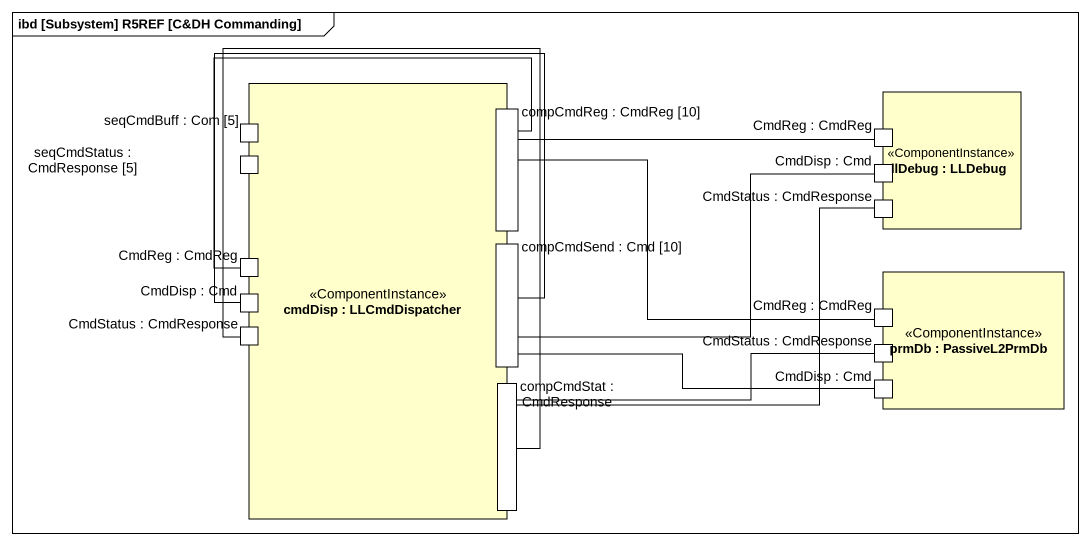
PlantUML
@startuml
mainframe ibd [Subsystem] R5REF [C&DH Commanding]
rectangle "cmdDisp : LLCmdDispatcher" as cmdDisp <<ComponentInstance>> {
  port "seqCmdBuff : Com [5]" as seqCmdBuff_Com_5
  port "compCmdReg : CmdReg [10]" as compCmdReg_CmdReg_10
  port "seqCmdStatus : CmdResponse [5]" as seqCmdStatus_CmdResponse_5
  port "CmdReg : CmdReg" as CmdReg_CmdReg_2
  port "compCmdSend : Cmd [10]" as compCmdSend_Cmd_10
  port "CmdDisp : Cmd" as CmdDisp_Cmd_2
  port "CmdStatus : CmdResponse" as CmdStatus_CmdResponse_2
  port "compCmdStat : CmdResponse" as compCmdStat_CmdResponse
}
rectangle "llDebug : LLDebug" as llDebug <<ComponentInstance>> {
  port "CmdReg : CmdReg" as CmdReg_CmdReg
  port "CmdDisp : Cmd" as CmdDisp_Cmd
  port "CmdStatus : CmdResponse" as CmdStatus_CmdResponse
}
rectangle "prmDb : PassiveL2PrmDb" as prmDb <<ComponentInstance>> {
  port "CmdReg : CmdReg" as CmdReg_CmdReg_3
  port "CmdStatus : CmdResponse" as CmdStatus_CmdResponse_3
  port "CmdDisp : Cmd" as CmdDisp_Cmd_3
}
CmdReg_CmdReg -left- compCmdReg_CmdReg_10
CmdStatus_CmdResponse -- compCmdStat_CmdResponse
CmdReg_CmdReg_2 -right- compCmdReg_CmdReg_10
compCmdSend_Cmd_10 -right- CmdDisp_Cmd
compCmdSend_Cmd_10 -left- CmdDisp_Cmd_2
compCmdSend_Cmd_10 -right- CmdDisp_Cmd_3
CmdReg_CmdReg_3 -left- compCmdReg_CmdReg_10
CmdStatus_CmdResponse_3 -left- compCmdStat_CmdResponse
compCmdStat_CmdResponse -left- CmdStatus_CmdResponse_2
@enduml
